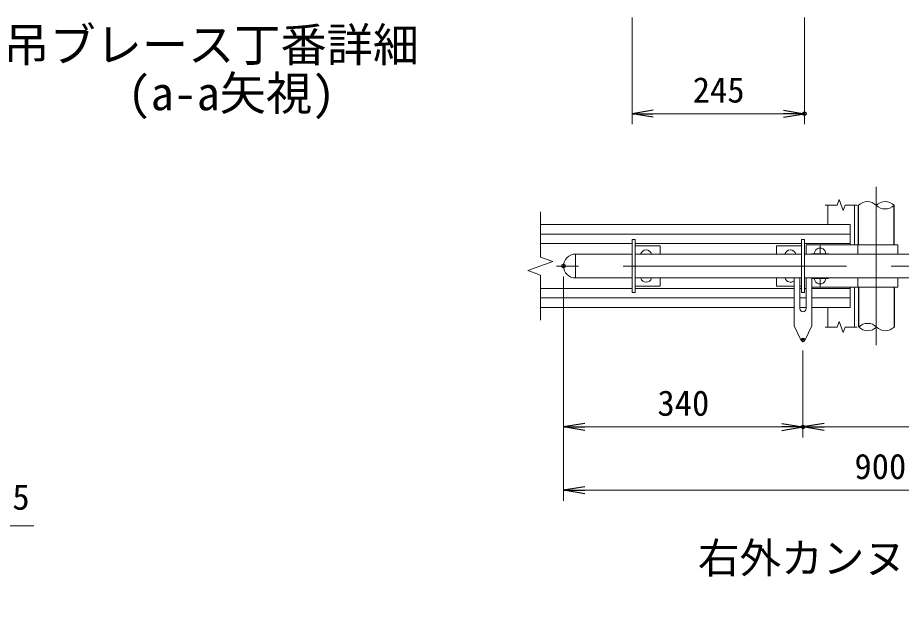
# Model space of a CAD drawing. Units: millimetres, scale not verified, with parts at other scales. Extents: x -6300 to 6300, y -4455 to 4455.
# Drawn here: x 1570 to 4081, y 1037 to 2693 of the extents above; entities that cross this region are included whole.
import ezdxf
from ezdxf.enums import TextEntityAlignment as Align

# ---------------------------------------------------------------- set-up
doc = ezdxf.new("R2010")
doc.units = ezdxf.units.MM
doc.header["$LTSCALE"] = 20
doc.header["$PDMODE"] = 32
doc.header["$PDSIZE"] = 10
doc.linetypes.add('USER1', pattern=[50.8, 31.75, -6.35, 6.35, -6.35])
for name, color, linetype, lineweight in [('0-2_D-STR1', 1, 'Continuous', 25), ('0-3_D-STR3', 3, 'Continuous', 13), ('0-4_D-BMK', 2, 'USER1', 13), ('0-6_D-STR-DIM', 7, 'Continuous', 13), ('0-8_Defpoints', 8, 'Continuous', 25), ('0-9_D-STR-TXT', 7, 'Continuous', 13), ('0-A_D-TTL-TXT', 7, 'Continuous', 25)]:
    doc.layers.add(name, color=color, linetype=linetype, lineweight=lineweight)
doc.layers.add('0-7_0', color=7, linetype='Continuous')
doc.styles.add('ＭＳ ゴシック', font='')
doc.styles.get('ＭＳ ゴシック').set_extended_font_data('MS Gothic')

# ---------------------------------------------------------------- blocks, each defined once
blk = doc.blocks.new('_Open')
at = {"layer": '0-7_0'}
blk.add_line((-20, 3.333), (0, 0), dxfattribs=at)
blk.add_lwpolyline([(-20, -3.333), (0, 0), (-20, 0)], dxfattribs=at)

msp = doc.modelspace()

# ---------------------------------------------------------------- linework, layer by layer
at = {"layer": '0-2_D-STR1'}
for p, q in [((3958.97, 2047.35), (3958.97, 2160.04)), ((4060.57, 2047.35), (4060.57, 2160.65)), ((3958.97, 1927.35), (3958.97, 1814.66)), ((4060.57, 1927.35), (4060.57, 1814.05))]:
    msp.add_line(p, q, dxfattribs=at)
at = {"layer": '0-3_D-STR3'}
for p, q in [((3871.77, 2105.65), (3871.77, 2160.65)), ((3947.77, 2047.35), (3947.77, 2160.65)), ((3935.57, 2105.65), (3055.11, 2105.65)), ((3935.57, 2105.65), (3935.57, 2047.35)), ((3935.57, 2077.91), (3055.11, 2077.91)), ((3315.57, 2062.35), (3315.57, 1912.35)), ((3315.57, 2062.35), (3324.57, 2062.35)), ((3324.57, 2062.35), (3324.57, 1912.35)), ((3796.57, 2062.35), (3796.57, 1912.35)), ((3805.57, 2062.35), (3796.57, 2062.35)), ((3805.57, 2062.35), (3805.57, 1912.35)), ((3315.57, 2051.11), (3055.11, 2051.11)), ((3796.57, 2051.11), (3324.57, 2051.11)), ((3324.57, 2044.35), (3395.57, 2044.35)), ((3395.57, 2044.35), (3395.57, 2021.35)), ((3725.57, 2044.35), (3725.57, 2021.35)), ((3796.57, 2044.35), (3725.57, 2044.35)), ((3935.57, 2051.11), (3805.57, 2051.11)), ((4070.2, 2047.35), (3809.77, 2047.35)), ((3809.77, 2047.35), (3809.77, 2021.35)), ((3957.27, 2047.35), (3957.27, 2021.35)), ((4070.2, 2047.35), (4070.2, 2021.35)), ((3155.07, 2021.35), (3155.07, 1953.35)), ((3315.57, 2021.35), (3155.07, 2021.35)), ((3796.57, 2021.35), (3324.57, 2021.35)), ((4355.57, 2021.35), (3805.57, 2021.35)), ((3315.57, 1953.35), (3155.07, 1953.35)), ((3796.57, 1953.35), (3324.57, 1953.35)), ((3395.57, 1953.35), (3395.57, 1930.35)), ((3725.57, 1953.35), (3725.57, 1930.35)), ((3776.07, 1953.35), (3776.07, 1817.35)), ((3792.07, 1953.35), (3792.07, 1866.35)), ((4355.57, 1953.35), (3805.57, 1953.35)), ((3809.77, 1953.35), (3809.77, 1927.35)), ((3810.07, 1953.35), (3810.07, 1866.35)), ((3826.07, 1953.35), (3826.07, 1817.35)), ((3957.27, 1953.35), (3957.27, 1927.35)), ((4070.2, 1953.35), (4070.2, 1927.35)), ((3315.57, 1923.59), (3055.11, 1923.59)), ((3315.57, 1912.35), (3324.57, 1912.35)), ((3324.57, 1930.35), (3395.57, 1930.35)), ((3776.07, 1923.59), (3324.57, 1923.59)), ((3776.07, 1930.35), (3725.57, 1930.35)), ((3796.57, 1930.35), (3792.07, 1930.35)), ((3796.57, 1923.59), (3792.07, 1923.59)), ((3805.57, 1912.35), (3796.57, 1912.35)), ((3810.07, 1923.59), (3805.57, 1923.59)), ((3810.07, 1927.35), (3809.77, 1927.35)), ((4070.2, 1927.35), (3826.07, 1927.35)), ((3935.57, 1923.59), (3826.07, 1923.59)), ((3935.57, 1927.35), (3935.57, 1869.05)), ((3947.77, 1927.35), (3947.77, 1814.05)), ((3776.07, 1896.79), (3055.11, 1896.79)), ((3810.07, 1896.79), (3792.07, 1896.79)), ((3935.57, 1896.79), (3826.07, 1896.79)), ((3776.07, 1869.05), (3055.11, 1869.05)), ((3810.07, 1869.05), (3792.07, 1869.05)), ((3935.57, 1869.05), (3826.07, 1869.05)), ((3871.77, 1869.05), (3871.77, 1814.05)), ((3795.07, 1777.35), (3776.07, 1817.35)), ((3807.07, 1777.35), (3826.07, 1817.35)), ((3807.07, 1777.35), (3795.07, 1777.35))]:
    msp.add_line(p, q, dxfattribs=at)
for centre, radius, start, end in [((3355.57, 2017.35), 16, 14.47751, 165.52249), ((3765.57, 2017.35), 16, 14.47751, 165.52249), ((3849.77, 2022.35), 16, 356.41668, 183.58332), ((3155.07, 1987.35), 34, 90, 270), ((3355.57, 1957.35), 16, 194.47751, 345.52249), ((3765.57, 1957.35), 16, 194.47751, 311.0145), ((3849.77, 1952.35), 16, 176.41668, 3.58332), ((3801.07, 1866.35), 9, 180, 0)]:
    msp.add_arc(centre, radius, start, end, dxfattribs=at)
at = {"layer": '0-4_D-BMK'}
for p, q in [((4009.47, 1762.35), (4009.47, 2212.35)), ((3849.77, 2021.35), (3849.77, 2046.35)), ((3873.77, 2022.35), (3825.77, 2022.35)), ((4941.07, 1987.35), (3101.07, 1987.35)), ((3873.77, 1952.35), (3825.77, 1952.35)), ((3849.77, 1928.35), (3849.77, 1953.35))]:
    msp.add_line(p, q, dxfattribs=at)
at = {"layer": '0-6_D-STR-DIM'}
for p, q in [((3315.57, 2693.23), (3315.57, 2390.19)), ((3805.57, 2693.23), (3805.57, 2390.19)), ((3375.57, 2420.19), (3745.57, 2420.19)), ((3898.23, 2160.65), (3864.17, 2160.65)), ((3898.23, 2160.65), (3904, 2176.51)), ((3904, 2176.51), (3915.54, 2144.79)), ((3915.54, 2144.79), (3921.31, 2160.65)), ((3955.37, 2160.65), (3921.31, 2160.65)), ((3055.11, 2141.14), (3055.11, 2013)), ((3090.35, 2000.18), (3055.11, 2013)), ((3019.87, 1974.53), (3090.35, 2000.18)), ((3055.11, 1961.7), (3019.87, 1974.53)), ((3055.11, 1961.7), (3055.11, 1833.56)), ((3121.07, 1957.35), (3121.07, 1500.01)), ((3121.07, 1957.35), (3121.07, 1320.01)), ((3898.23, 1814.05), (3864.17, 1814.05)), ((3898.23, 1814.05), (3904, 1829.91)), ((3904, 1829.91), (3915.54, 1798.19)), ((3915.54, 1798.19), (3921.31, 1814.05)), ((3955.37, 1814.05), (3921.31, 1814.05)), ((3801.07, 1747.35), (3801.07, 1500.01)), ((3801.07, 1747.35), (3801.07, 1500.01)), ((3181.07, 1530.01), (3741.07, 1530.01)), ((3861.07, 1530.01), (4861.07, 1530.01)), ((3181.07, 1350.01), (4861.07, 1350.01))]:
    msp.add_line(p, q, dxfattribs=at)
for centre, start, end in [((3984.22, 2134.63), 45.18146, 134.81854), ((4034.72, 2134.63), 45.18146, 134.81854), ((4034.72, 2185.45), 225.18146, 314.81854), ((3984.82, 1788.64), 45.18146, 134.81854), ((3984.82, 1839.46), 225.18146, 314.81854), ((4035.32, 1839.46), 225.18146, 314.81854)]:
    msp.add_arc(centre, 35.82, start, end, dxfattribs=at)
at = {"layer": '0-8_Defpoints'}
for p in [(3805.57, 2420.19), (3121.07, 1987.35), (3801.07, 1777.35), (3801.07, 1530.01)]:
    msp.add_point(p, dxfattribs=at)
at = {"layer": '0-9_D-STR-TXT'}
msp.add_lwpolyline([(1616.12, 1249.33), (767.65, 1249.33), (692.96, 1037.23)], dxfattribs=at)

# ---------------------------------------------------------------- block references
at = {"layer": '0-6_D-STR-DIM', "xscale": 3, "yscale": 3, "rotation": 180}
for p in [(3315.57, 2420.19), (3121.07, 1530.01), (3801.07, 1530.01), (3121.07, 1350.01)]:
    msp.add_blockref('_Open', p, dxfattribs=at)
at = {"layer": '0-6_D-STR-DIM', "xscale": 3, "yscale": 3}
for p in [(3805.57, 2420.19), (3801.07, 1530.01)]:
    msp.add_blockref('_Open', p, dxfattribs=at)

# ---------------------------------------------------------------- texts
at = {"layer": '0-6_D-STR-DIM', "style": 'ＭＳ ゴシック'}
for s, p in [('245', (3488.05, 2430.31)), ('340', (3387.76, 1540.13)), ('900', (3947.38, 1360.13))]:
    msp.add_text(s, height=72.14, dxfattribs=at).set_placement(p, align=Align.BOTTOM_LEFT)
at = {"layer": '0-9_D-STR-TXT', "style": 'ＭＳ ゴシック'}
msp.add_text('門柱 φ114.3x4.5', height=72.14, dxfattribs=at).set_placement((842.13, 1273.16), align=Align.BOTTOM_LEFT)
at = {"layer": '0-A_D-TTL-TXT', "style": 'ＭＳ ゴシック'}
for s, height, p in [('吊ブレース丁番詳細', 96.19, (1529.59, 2539.28)), ('(a-a矢視)', 96.19, (1882.71, 2401.36)), ('右外カンヌキ取付詳細図', 86.66, (3502.71, 1088.21))]:
    msp.add_text(s, height=height, dxfattribs=at).set_placement(p, align=Align.BOTTOM_LEFT)

doc.saveas('drawing.dxf')
